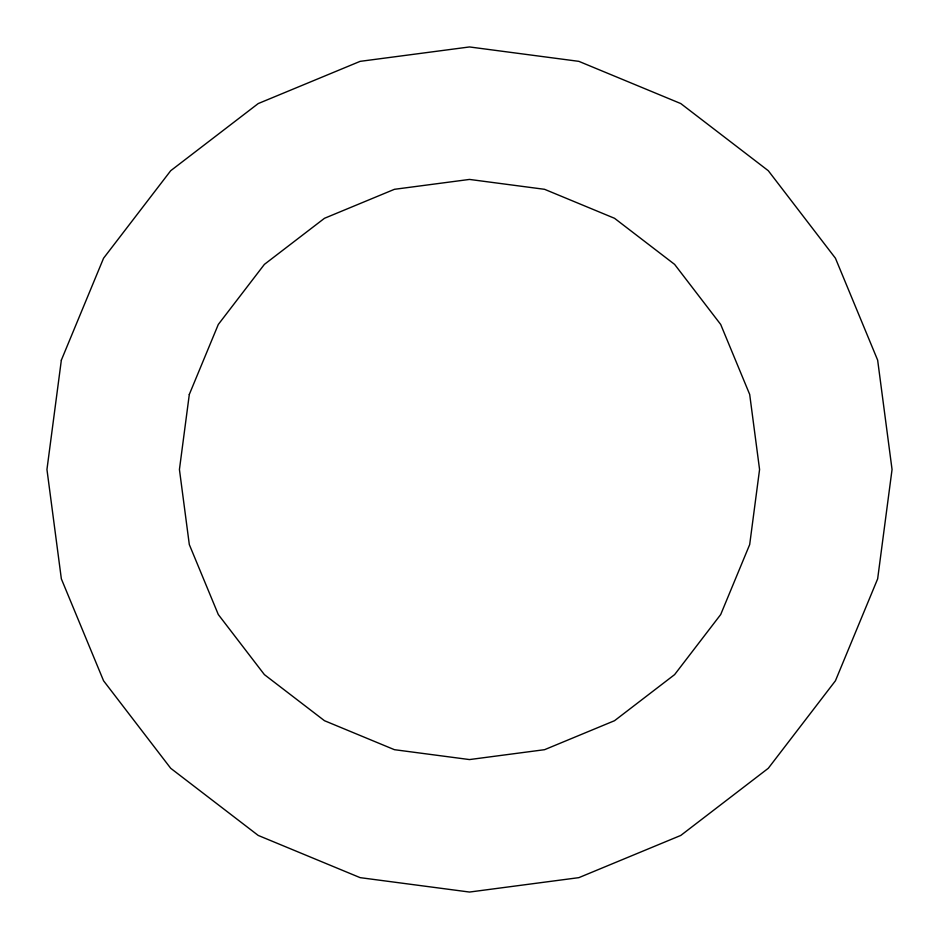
<?xml version="1.0" encoding="UTF-8"?>
<svg xmlns="http://www.w3.org/2000/svg" width="939" height="939" viewBox="0 0 939 939"><rect width="100%" height="100%" fill="white"/><g stroke="black" fill="none" stroke-linecap="round" stroke-linejoin="round"><path stroke-width="1.41" d="M61.352 360.142L46.95 469.5L61.352 578.858L103.56 680.775L170.71 768.29L258.225 835.44L360.142 877.648L469.5 892.05L578.858 877.648L680.775 835.44L768.29 768.29L835.44 680.775L877.648 578.858L892.05 469.5L877.648 360.142L835.44 258.225L768.29 170.71L680.775 103.56L578.858 61.352L469.5 46.95L360.142 61.352L258.225 103.56L170.71 170.71L103.56 258.225L61.352 360.142M189.314 394.427L179.431 469.5L189.314 544.573L218.294 614.529L264.387 674.613L324.471 720.706L394.427 749.686L469.5 759.569L544.573 749.686L614.529 720.706L674.613 674.613L720.706 614.529L749.686 544.573L759.569 469.5L749.686 394.427L720.706 324.471L674.613 264.387L614.529 218.294L544.573 189.314L469.5 179.431L394.427 189.314L324.471 218.294L264.387 264.387L218.294 324.471L189.314 394.427"/></g></svg>
